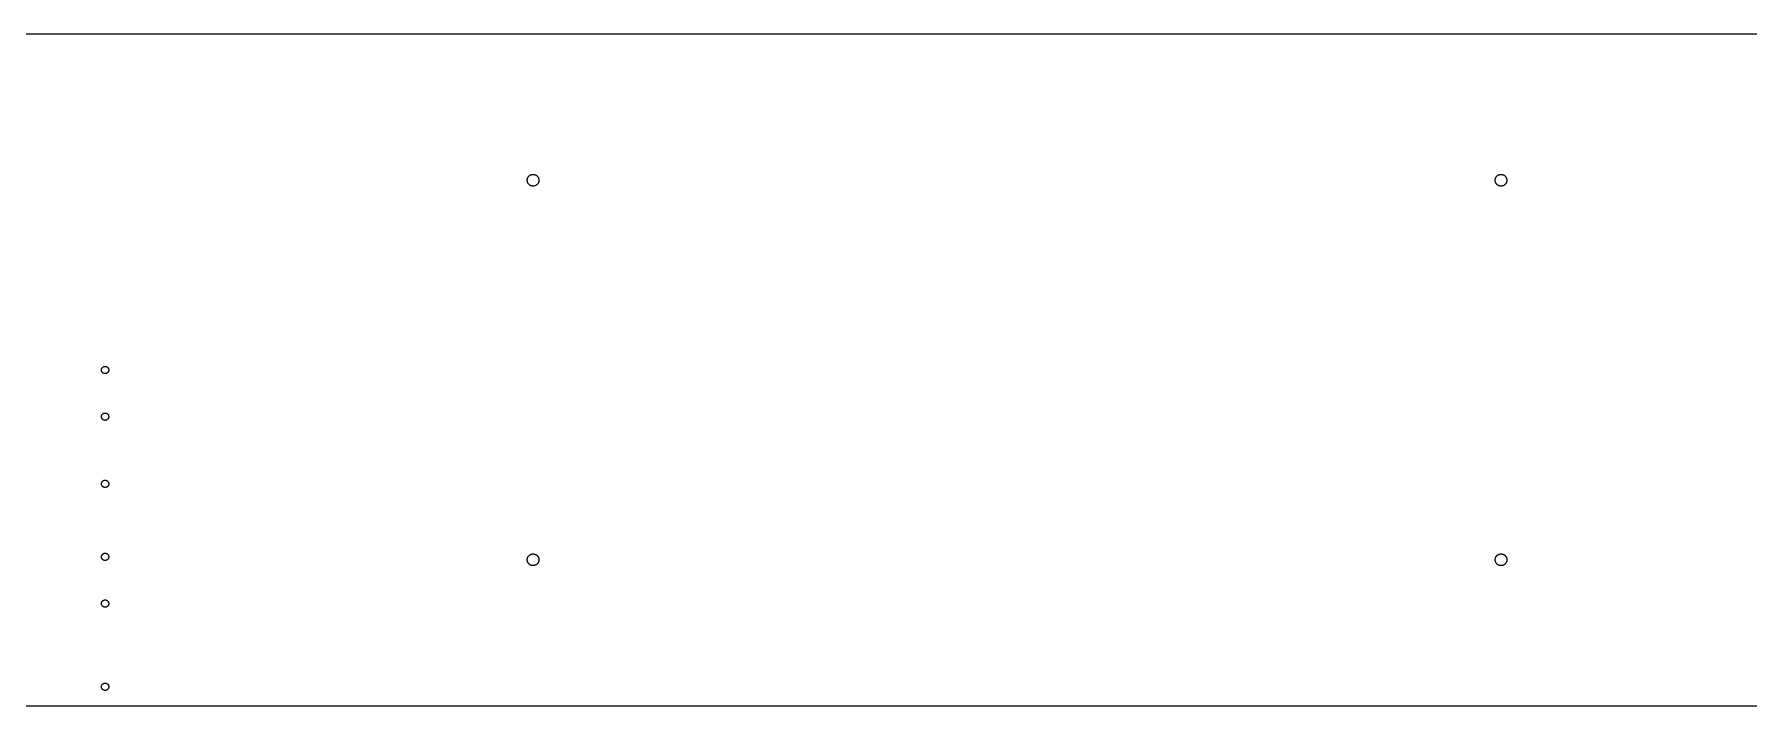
# Model space of a CAD drawing. Header units: metres. Extents: x 0 to 2300, y 0 to 230.
# Drawn here: x 1126 to 1713, y 0 to 230 of the extents above; entities that cross this region are included whole.
import ezdxf

# ---------------------------------------------------------------- set-up
doc = ezdxf.new("R2010")
doc.units = ezdxf.units.M

msp = doc.modelspace()

# ---------------------------------------------------------------- linework, layer by layer
for p, q in [((2300, 230), (0, 230)), ((1296.38, 181.902), (1296.5, 181.937)), ((1296.5, 181.937), (1296.63, 181.965)), ((1296.63, 181.965), (1296.75, 181.984)), ((1296.75, 181.984), (1296.87, 181.996)), ((1296.87, 181.996), (1297, 182)), ((1297, 182), (1297.13, 181.996)), ((1297.13, 181.996), (1297.25, 181.984)), ((1297.25, 181.984), (1297.37, 181.965)), ((1297.37, 181.965), (1297.5, 181.937)), ((1297.5, 181.937), (1297.62, 181.902)), ((1627.72, 181.902), (1627.84, 181.937)), ((1627.84, 181.937), (1627.96, 181.965)), ((1627.96, 181.965), (1628.08, 181.984)), ((1628.08, 181.984), (1628.21, 181.996)), ((1628.21, 181.996), (1628.33, 182)), ((1628.33, 182), (1628.46, 181.996)), ((1628.46, 181.996), (1628.58, 181.984)), ((1628.58, 181.984), (1628.71, 181.965)), ((1628.71, 181.965), (1628.83, 181.937)), ((1628.83, 181.937), (1628.95, 181.902)), ((1295, 180.126), (1295.02, 180.251)), ((1295, 180), (1295, 180.126)), ((1295, 179.874), (1295, 180)), ((1295.02, 179.749), (1295, 179.874)), ((1295.02, 180.251), (1295.04, 180.375)), ((1295.04, 179.625), (1295.02, 179.749)), ((1295.04, 180.375), (1295.06, 180.497)), ((1295.06, 179.503), (1295.04, 179.625)), ((1295.06, 180.497), (1295.1, 180.618)), ((1295.1, 179.382), (1295.06, 179.503)), ((1295.1, 180.618), (1295.14, 180.736)), ((1295.14, 179.264), (1295.1, 179.382)), ((1295.14, 180.736), (1295.19, 180.852)), ((1295.19, 179.148), (1295.14, 179.264)), ((1295.19, 180.852), (1295.25, 180.964)), ((1295.25, 179.036), (1295.19, 179.148)), ((1295.25, 180.964), (1295.31, 181.072)), ((1295.31, 178.928), (1295.25, 179.036)), ((1295.31, 181.072), (1295.38, 181.176)), ((1295.38, 178.824), (1295.31, 178.928)), ((1295.38, 181.176), (1295.46, 181.275)), ((1295.46, 178.725), (1295.38, 178.824)), ((1295.46, 181.275), (1295.54, 181.369)), ((1295.54, 178.631), (1295.46, 178.725)), ((1295.54, 181.369), (1295.63, 181.458)), ((1295.63, 178.542), (1295.54, 178.631)), ((1295.63, 181.458), (1295.73, 181.541)), ((1295.73, 178.459), (1295.63, 178.542)), ((1295.73, 181.541), (1295.82, 181.618)), ((1295.82, 178.382), (1295.73, 178.459)), ((1295.82, 181.618), (1295.93, 181.689)), ((1295.93, 178.311), (1295.82, 178.382)), ((1295.93, 181.689), (1296.04, 181.753)), ((1296.04, 178.247), (1295.93, 178.311)), ((1296.04, 181.753), (1296.15, 181.81)), ((1296.15, 178.19), (1296.04, 178.247)), ((1296.15, 181.81), (1296.26, 181.86)), ((1296.26, 178.14), (1296.15, 178.19)), ((1296.26, 181.86), (1296.38, 181.902)), ((1296.38, 178.098), (1296.26, 178.14)), ((1296.5, 178.063), (1296.38, 178.098)), ((1296.63, 178.035), (1296.5, 178.063)), ((1296.75, 178.016), (1296.63, 178.035)), ((1296.87, 178.004), (1296.75, 178.016)), ((1297, 178), (1296.87, 178.004)), ((1297.13, 178.004), (1297, 178)), ((1297.25, 178.016), (1297.13, 178.004)), ((1297.37, 178.035), (1297.25, 178.016)), ((1297.5, 178.063), (1297.37, 178.035)), ((1297.62, 178.098), (1297.5, 178.063)), ((1297.62, 181.902), (1297.74, 181.86)), ((1297.74, 178.14), (1297.62, 178.098)), ((1297.74, 181.86), (1297.85, 181.81)), ((1297.85, 178.19), (1297.74, 178.14)), ((1297.85, 181.81), (1297.96, 181.753)), ((1297.96, 178.247), (1297.85, 178.19)), ((1297.96, 181.753), (1298.07, 181.689)), ((1298.07, 178.311), (1297.96, 178.247)), ((1298.07, 181.689), (1298.18, 181.618)), ((1298.18, 178.382), (1298.07, 178.311)), ((1298.18, 181.618), (1298.27, 181.541)), ((1298.27, 178.459), (1298.18, 178.382)), ((1298.27, 181.541), (1298.37, 181.458)), ((1298.37, 178.542), (1298.27, 178.459)), ((1298.37, 181.458), (1298.46, 181.369)), ((1298.46, 178.631), (1298.37, 178.542)), ((1298.46, 181.369), (1298.54, 181.275)), ((1298.54, 178.725), (1298.46, 178.631)), ((1298.54, 181.275), (1298.62, 181.176)), ((1298.62, 178.824), (1298.54, 178.725)), ((1298.62, 181.176), (1298.69, 181.072)), ((1298.69, 178.928), (1298.62, 178.824)), ((1298.69, 181.072), (1298.75, 180.964)), ((1298.75, 179.036), (1298.69, 178.928)), ((1298.75, 180.964), (1298.81, 180.852)), ((1298.81, 179.148), (1298.75, 179.036)), ((1298.81, 180.852), (1298.86, 180.736)), ((1298.86, 179.264), (1298.81, 179.148)), ((1298.86, 180.736), (1298.9, 180.618)), ((1298.9, 179.382), (1298.86, 179.264)), ((1298.9, 180.618), (1298.94, 180.497)), ((1298.94, 179.503), (1298.9, 179.382)), ((1298.94, 180.497), (1298.96, 180.375)), ((1298.96, 179.625), (1298.94, 179.503)), ((1298.96, 180.375), (1298.98, 180.251)), ((1298.98, 179.749), (1298.96, 179.625)), ((1298.98, 180.251), (1299, 180.126)), ((1299, 179.874), (1298.98, 179.749)), ((1299, 180.126), (1299, 180)), ((1299, 180), (1299, 179.874)), ((1626.33, 180), (1626.34, 180.126)), ((1626.34, 179.874), (1626.33, 180)), ((1626.34, 180.126), (1626.35, 180.251)), ((1626.35, 179.749), (1626.34, 179.874)), ((1626.35, 180.251), (1626.37, 180.375)), ((1626.37, 179.625), (1626.35, 179.749)), ((1626.37, 180.375), (1626.4, 180.497)), ((1626.4, 179.503), (1626.37, 179.625)), ((1626.4, 180.497), (1626.43, 180.618)), ((1626.43, 179.382), (1626.4, 179.503)), ((1626.43, 180.618), (1626.47, 180.736)), ((1626.47, 179.264), (1626.43, 179.382)), ((1626.47, 180.736), (1626.52, 180.852)), ((1626.52, 179.148), (1626.47, 179.264)), ((1626.52, 180.852), (1626.58, 180.964)), ((1626.58, 179.036), (1626.52, 179.148)), ((1626.58, 180.964), (1626.64, 181.072)), ((1626.64, 178.928), (1626.58, 179.036)), ((1626.64, 181.072), (1626.72, 181.176)), ((1626.72, 178.824), (1626.64, 178.928)), ((1626.72, 181.176), (1626.79, 181.275)), ((1626.79, 178.725), (1626.72, 178.824)), ((1626.79, 181.275), (1626.88, 181.369)), ((1626.88, 178.631), (1626.79, 178.725)), ((1626.88, 181.369), (1626.96, 181.458)), ((1626.96, 178.542), (1626.88, 178.631)), ((1626.96, 181.458), (1627.06, 181.541)), ((1627.06, 178.459), (1626.96, 178.542)), ((1627.06, 181.541), (1627.16, 181.618)), ((1627.16, 178.382), (1627.06, 178.459)), ((1627.16, 181.618), (1627.26, 181.689)), ((1627.26, 178.311), (1627.16, 178.382)), ((1627.26, 181.689), (1627.37, 181.753)), ((1627.37, 178.247), (1627.26, 178.311)), ((1627.37, 181.753), (1627.48, 181.81)), ((1627.48, 178.19), (1627.37, 178.247)), ((1627.48, 181.81), (1627.6, 181.86)), ((1627.6, 178.14), (1627.48, 178.19)), ((1627.6, 181.86), (1627.72, 181.902)), ((1627.72, 178.098), (1627.6, 178.14)), ((1627.84, 178.063), (1627.72, 178.098)), ((1627.96, 178.035), (1627.84, 178.063)), ((1628.08, 178.016), (1627.96, 178.035)), ((1628.21, 178.004), (1628.08, 178.016)), ((1628.33, 178), (1628.21, 178.004)), ((1628.46, 178.004), (1628.33, 178)), ((1628.58, 178.016), (1628.46, 178.004)), ((1628.71, 178.035), (1628.58, 178.016)), ((1628.83, 178.063), (1628.71, 178.035)), ((1628.95, 178.098), (1628.83, 178.063)), ((1628.95, 181.902), (1629.07, 181.86)), ((1629.07, 178.14), (1628.95, 178.098)), ((1629.07, 181.86), (1629.18, 181.81)), ((1629.18, 178.19), (1629.07, 178.14)), ((1629.18, 181.81), (1629.3, 181.753)), ((1629.3, 178.247), (1629.18, 178.19)), ((1629.3, 181.753), (1629.4, 181.689)), ((1629.4, 178.311), (1629.3, 178.247)), ((1629.4, 181.689), (1629.51, 181.618)), ((1629.51, 178.382), (1629.4, 178.311)), ((1629.51, 181.618), (1629.61, 181.541)), ((1629.61, 178.459), (1629.51, 178.382)), ((1629.61, 181.541), (1629.7, 181.458)), ((1629.7, 178.542), (1629.61, 178.459)), ((1629.7, 181.458), (1629.79, 181.369)), ((1629.79, 178.631), (1629.7, 178.542)), ((1629.79, 181.369), (1629.87, 181.275)), ((1629.87, 178.725), (1629.79, 178.631)), ((1629.87, 181.275), (1629.95, 181.176)), ((1629.95, 178.824), (1629.87, 178.725)), ((1629.95, 181.176), (1630.02, 181.072)), ((1630.02, 178.928), (1629.95, 178.824)), ((1630.02, 181.072), (1630.09, 180.964)), ((1630.09, 179.036), (1630.02, 178.928)), ((1630.09, 180.964), (1630.14, 180.852)), ((1630.14, 179.148), (1630.09, 179.036)), ((1630.14, 180.852), (1630.19, 180.736)), ((1630.19, 179.264), (1630.14, 179.148)), ((1630.19, 180.736), (1630.24, 180.618)), ((1630.24, 179.382), (1630.19, 179.264)), ((1630.24, 180.618), (1630.27, 180.497)), ((1630.27, 179.503), (1630.24, 179.382)), ((1630.27, 180.497), (1630.3, 180.375)), ((1630.3, 179.625), (1630.27, 179.503)), ((1630.3, 180.375), (1630.32, 180.251)), ((1630.32, 179.749), (1630.3, 179.625)), ((1630.32, 180.251), (1630.33, 180.126)), ((1630.33, 179.874), (1630.32, 179.749)), ((1630.33, 180.126), (1630.33, 180)), ((1630.33, 180), (1630.33, 179.874)), ((1149.25, 115.078), (1149.26, 115.157)), ((1149.25, 115), (1149.25, 115.078)), ((1149.25, 114.922), (1149.25, 115)), ((1149.26, 114.843), (1149.25, 114.922)), ((1149.26, 115.157), (1149.27, 115.234)), ((1149.27, 114.766), (1149.26, 114.843)), ((1149.27, 115.234), (1149.29, 115.311)), ((1149.29, 114.689), (1149.27, 114.766)), ((1149.29, 115.311), (1149.31, 115.386)), ((1149.31, 114.614), (1149.29, 114.689)), ((1149.31, 115.386), (1149.34, 115.46)), ((1149.34, 114.54), (1149.31, 114.614)), ((1149.34, 115.46), (1149.37, 115.532)), ((1149.37, 114.468), (1149.34, 114.54)), ((1149.37, 115.532), (1149.4, 115.602)), ((1149.4, 114.398), (1149.37, 114.468)), ((1149.4, 115.602), (1149.44, 115.67)), ((1149.44, 114.33), (1149.4, 114.398)), ((1149.44, 115.67), (1149.49, 115.735)), ((1149.49, 114.265), (1149.44, 114.33)), ((1149.49, 115.735), (1149.54, 115.797)), ((1149.54, 114.203), (1149.49, 114.265)), ((1149.54, 115.797), (1149.59, 115.856)), ((1149.59, 114.144), (1149.54, 114.203)), ((1149.59, 115.856), (1149.64, 115.911)), ((1149.64, 114.089), (1149.59, 114.144)), ((1149.64, 115.911), (1149.7, 115.963)), ((1149.7, 114.037), (1149.64, 114.089)), ((1149.7, 115.963), (1149.77, 116.011)), ((1149.77, 113.989), (1149.7, 114.037)), ((1149.77, 116.011), (1149.83, 116.055)), ((1149.83, 113.945), (1149.77, 113.989)), ((1149.83, 116.055), (1149.9, 116.095)), ((1149.9, 113.905), (1149.83, 113.945)), ((1149.9, 116.095), (1149.97, 116.131)), ((1149.97, 113.869), (1149.9, 113.905)), ((1149.97, 116.131), (1150.04, 116.162)), ((1150.04, 113.838), (1149.97, 113.869)), ((1150.04, 116.162), (1150.11, 116.189)), ((1150.11, 113.811), (1150.04, 113.838)), ((1150.11, 116.189), (1150.19, 116.211)), ((1150.19, 113.789), (1150.11, 113.811)), ((1150.19, 116.211), (1150.27, 116.228)), ((1150.27, 113.772), (1150.19, 113.789)), ((1150.27, 116.228), (1150.34, 116.24)), ((1150.34, 113.76), (1150.27, 113.772)), ((1150.34, 116.24), (1150.42, 116.248)), ((1150.42, 113.752), (1150.34, 113.76)), ((1150.42, 116.248), (1150.5, 116.25)), ((1150.5, 113.75), (1150.42, 113.752)), ((1150.5, 116.25), (1150.58, 116.248)), ((1150.58, 113.752), (1150.5, 113.75)), ((1150.58, 116.248), (1150.66, 116.24)), ((1150.66, 113.76), (1150.58, 113.752)), ((1150.66, 116.24), (1150.73, 116.228)), ((1150.73, 113.772), (1150.66, 113.76)), ((1150.73, 116.228), (1150.81, 116.211)), ((1150.81, 113.789), (1150.73, 113.772)), ((1150.81, 116.211), (1150.89, 116.189)), ((1150.89, 113.811), (1150.81, 113.789)), ((1150.89, 116.189), (1150.96, 116.162)), ((1150.96, 113.838), (1150.89, 113.811)), ((1150.96, 116.162), (1151.03, 116.131)), ((1151.03, 113.869), (1150.96, 113.838)), ((1151.03, 116.131), (1151.1, 116.095)), ((1151.1, 113.905), (1151.03, 113.869)), ((1151.1, 116.095), (1151.17, 116.055)), ((1151.17, 113.945), (1151.1, 113.905)), ((1151.17, 116.055), (1151.23, 116.011)), ((1151.23, 113.989), (1151.17, 113.945)), ((1151.23, 116.011), (1151.3, 115.963)), ((1151.3, 114.037), (1151.23, 113.989)), ((1151.3, 115.963), (1151.36, 115.911)), ((1151.36, 114.089), (1151.3, 114.037)), ((1151.36, 115.911), (1151.41, 115.856)), ((1151.41, 114.144), (1151.36, 114.089)), ((1151.41, 115.856), (1151.46, 115.797)), ((1151.46, 114.203), (1151.41, 114.144)), ((1151.46, 115.797), (1151.51, 115.735)), ((1151.51, 114.265), (1151.46, 114.203)), ((1151.51, 115.735), (1151.56, 115.67)), ((1151.56, 114.33), (1151.51, 114.265)), ((1151.56, 115.67), (1151.6, 115.602)), ((1151.6, 114.398), (1151.56, 114.33)), ((1151.6, 115.602), (1151.63, 115.532)), ((1151.63, 114.468), (1151.6, 114.398)), ((1151.63, 115.532), (1151.66, 115.46)), ((1151.66, 114.54), (1151.63, 114.468)), ((1151.66, 115.46), (1151.69, 115.386)), ((1151.69, 114.614), (1151.66, 114.54)), ((1151.69, 115.386), (1151.71, 115.311)), ((1151.71, 114.689), (1151.69, 114.614)), ((1151.71, 115.311), (1151.73, 115.234)), ((1151.73, 114.766), (1151.71, 114.689)), ((1151.73, 115.234), (1151.74, 115.157)), ((1151.74, 114.843), (1151.73, 114.766)), ((1151.74, 115.157), (1151.75, 115.078)), ((1151.75, 114.922), (1151.74, 114.843)), ((1151.75, 115.078), (1151.75, 115)), ((1151.75, 115), (1151.75, 114.922)), ((1149.49, 99.7347), (1149.54, 99.7968)), ((1149.54, 99.7968), (1149.59, 99.8557)), ((1149.59, 99.8557), (1149.64, 99.9112)), ((1149.64, 99.9112), (1149.7, 99.9631)), ((1149.7, 99.9631), (1149.77, 100.011)), ((1149.77, 100.011), (1149.83, 100.055)), ((1149.83, 100.055), (1149.9, 100.095)), ((1149.9, 100.095), (1149.97, 100.131)), ((1149.97, 100.131), (1150.04, 100.162)), ((1150.04, 100.162), (1150.11, 100.189)), ((1150.11, 100.189), (1150.19, 100.211)), ((1150.19, 100.211), (1150.27, 100.228)), ((1150.27, 100.228), (1150.34, 100.24)), ((1150.34, 100.24), (1150.42, 100.248)), ((1150.42, 100.248), (1150.5, 100.25)), ((1150.5, 100.25), (1150.58, 100.248)), ((1150.58, 100.248), (1150.66, 100.24)), ((1150.66, 100.24), (1150.73, 100.228)), ((1150.73, 100.228), (1150.81, 100.211)), ((1150.81, 100.211), (1150.89, 100.189)), ((1150.89, 100.189), (1150.96, 100.162)), ((1150.96, 100.162), (1151.03, 100.131)), ((1151.03, 100.131), (1151.1, 100.095)), ((1151.1, 100.095), (1151.17, 100.055)), ((1151.17, 100.055), (1151.23, 100.011)), ((1151.23, 100.011), (1151.3, 99.9631)), ((1151.3, 99.9631), (1151.36, 99.9112)), ((1151.36, 99.9112), (1151.41, 99.8557)), ((1151.41, 99.8557), (1151.46, 99.7968)), ((1151.46, 99.7968), (1151.51, 99.7347)), ((1149.25, 99.0785), (1149.26, 99.1567)), ((1149.25, 99), (1149.25, 99.0785)), ((1149.25, 98.9215), (1149.25, 99)), ((1149.26, 98.8433), (1149.25, 98.9215)), ((1149.26, 99.1567), (1149.27, 99.2342)), ((1149.27, 98.7658), (1149.26, 98.8433)), ((1149.27, 99.2342), (1149.29, 99.3109)), ((1149.29, 98.6891), (1149.27, 98.7658)), ((1149.29, 99.3109), (1149.31, 99.3863)), ((1149.31, 98.6137), (1149.29, 98.6891)), ((1149.31, 99.3863), (1149.34, 99.4602)), ((1149.34, 98.5398), (1149.31, 98.6137)), ((1149.34, 99.4602), (1149.37, 99.5322)), ((1149.37, 98.4678), (1149.34, 98.5398)), ((1149.37, 99.5322), (1149.4, 99.6022)), ((1149.4, 98.3978), (1149.37, 98.4678)), ((1149.4, 99.6022), (1149.44, 99.6698)), ((1149.44, 98.3302), (1149.4, 98.3978)), ((1149.44, 99.6698), (1149.49, 99.7347)), ((1149.49, 98.2653), (1149.44, 98.3302)), ((1149.54, 98.2032), (1149.49, 98.2653)), ((1149.59, 98.1443), (1149.54, 98.2032)), ((1149.64, 98.0888), (1149.59, 98.1443)), ((1149.7, 98.0369), (1149.64, 98.0888)), ((1149.77, 97.9887), (1149.7, 98.0369)), ((1149.83, 97.9446), (1149.77, 97.9887)), ((1149.9, 97.9046), (1149.83, 97.9446)), ((1149.97, 97.869), (1149.9, 97.9046)), ((1150.04, 97.8378), (1149.97, 97.869)), ((1150.11, 97.8112), (1150.04, 97.8378)), ((1150.19, 97.7893), (1150.11, 97.8112)), ((1150.27, 97.7721), (1150.19, 97.7893)), ((1150.34, 97.7599), (1150.27, 97.7721)), ((1150.42, 97.7525), (1150.34, 97.7599)), ((1150.5, 97.75), (1150.42, 97.7525)), ((1150.58, 97.7525), (1150.5, 97.75)), ((1150.66, 97.7599), (1150.58, 97.7525)), ((1150.73, 97.7721), (1150.66, 97.7599)), ((1150.81, 97.7893), (1150.73, 97.7721)), ((1150.89, 97.8112), (1150.81, 97.7893)), ((1150.96, 97.8378), (1150.89, 97.8112)), ((1151.03, 97.869), (1150.96, 97.8378)), ((1151.1, 97.9046), (1151.03, 97.869)), ((1151.17, 97.9446), (1151.1, 97.9046)), ((1151.23, 97.9887), (1151.17, 97.9446)), ((1151.3, 98.0369), (1151.23, 97.9887)), ((1151.36, 98.0888), (1151.3, 98.0369)), ((1151.41, 98.1443), (1151.36, 98.0888)), ((1151.46, 98.2032), (1151.41, 98.1443)), ((1151.51, 98.2653), (1151.46, 98.2032)), ((1151.51, 99.7347), (1151.56, 99.6698)), ((1151.56, 98.3302), (1151.51, 98.2653)), ((1151.56, 99.6698), (1151.6, 99.6022)), ((1151.6, 98.3978), (1151.56, 98.3302)), ((1151.6, 99.6022), (1151.63, 99.5322)), ((1151.63, 98.4678), (1151.6, 98.3978)), ((1151.63, 99.5322), (1151.66, 99.4602)), ((1151.66, 98.5398), (1151.63, 98.4678)), ((1151.66, 99.4602), (1151.69, 99.3863)), ((1151.69, 98.6137), (1151.66, 98.5398)), ((1151.69, 99.3863), (1151.71, 99.3109)), ((1151.71, 98.6891), (1151.69, 98.6137)), ((1151.71, 99.3109), (1151.73, 99.2342)), ((1151.73, 98.7658), (1151.71, 98.6891)), ((1151.73, 99.2342), (1151.74, 99.1567)), ((1151.74, 98.8433), (1151.73, 98.7658)), ((1151.74, 99.1567), (1151.75, 99.0785)), ((1151.75, 98.9215), (1151.74, 98.8433)), ((1151.75, 99.0785), (1151.75, 99)), ((1151.75, 99), (1151.75, 98.9215)), ((1149.27, 76.2342), (1149.29, 76.3109)), ((1149.29, 76.3109), (1149.31, 76.3863)), ((1149.31, 76.3863), (1149.34, 76.4602)), ((1149.34, 76.4602), (1149.37, 76.5322)), ((1149.37, 76.5322), (1149.4, 76.6022)), ((1149.4, 76.6022), (1149.44, 76.6698)), ((1149.44, 76.6698), (1149.49, 76.7347)), ((1149.49, 76.7347), (1149.54, 76.7968)), ((1149.54, 76.7968), (1149.59, 76.8557)), ((1149.59, 76.8557), (1149.64, 76.9112)), ((1149.64, 76.9112), (1149.7, 76.9631)), ((1149.7, 76.9631), (1149.77, 77.0113)), ((1149.77, 77.0113), (1149.83, 77.0554)), ((1149.83, 77.0554), (1149.9, 77.0954)), ((1149.9, 77.0954), (1149.97, 77.131)), ((1149.97, 77.131), (1150.04, 77.1622)), ((1150.04, 77.1622), (1150.11, 77.1888)), ((1150.11, 77.1888), (1150.19, 77.2107)), ((1150.19, 77.2107), (1150.27, 77.2279)), ((1150.27, 77.2279), (1150.34, 77.2401)), ((1150.34, 77.2401), (1150.42, 77.2475)), ((1150.42, 77.2475), (1150.5, 77.25)), ((1150.5, 77.25), (1150.58, 77.2475)), ((1150.58, 77.2475), (1150.66, 77.2401)), ((1150.66, 77.2401), (1150.73, 77.2279)), ((1150.73, 77.2279), (1150.81, 77.2107)), ((1150.81, 77.2107), (1150.89, 77.1888)), ((1150.89, 77.1888), (1150.96, 77.1622)), ((1150.96, 77.1622), (1151.03, 77.131)), ((1151.03, 77.131), (1151.1, 77.0954)), ((1151.1, 77.0954), (1151.17, 77.0554)), ((1151.17, 77.0554), (1151.23, 77.0113)), ((1151.23, 77.0113), (1151.3, 76.9631)), ((1151.3, 76.9631), (1151.36, 76.9112)), ((1151.36, 76.9112), (1151.41, 76.8557)), ((1151.41, 76.8557), (1151.46, 76.7968)), ((1151.46, 76.7968), (1151.51, 76.7347)), ((1151.51, 76.7347), (1151.56, 76.6698)), ((1151.56, 76.6698), (1151.6, 76.6022)), ((1151.6, 76.6022), (1151.63, 76.5322)), ((1151.63, 76.5322), (1151.66, 76.4602)), ((1151.66, 76.4602), (1151.69, 76.3863)), ((1151.69, 76.3863), (1151.71, 76.3109)), ((1151.71, 76.3109), (1151.73, 76.2342)), ((1149.25, 76.0785), (1149.26, 76.1567)), ((1149.25, 76), (1149.25, 76.0785)), ((1149.25, 75.9215), (1149.25, 76)), ((1149.26, 75.8433), (1149.25, 75.9215)), ((1149.26, 76.1567), (1149.27, 76.2342)), ((1149.27, 75.7658), (1149.26, 75.8433)), ((1149.29, 75.6891), (1149.27, 75.7658)), ((1149.31, 75.6137), (1149.29, 75.6891)), ((1149.34, 75.5398), (1149.31, 75.6137)), ((1149.37, 75.4678), (1149.34, 75.5398)), ((1149.4, 75.3978), (1149.37, 75.4678)), ((1149.44, 75.3302), (1149.4, 75.3978)), ((1149.49, 75.2653), (1149.44, 75.3302)), ((1149.54, 75.2032), (1149.49, 75.2653)), ((1149.59, 75.1443), (1149.54, 75.2032)), ((1149.64, 75.0888), (1149.59, 75.1443)), ((1149.7, 75.0369), (1149.64, 75.0888)), ((1149.77, 74.9887), (1149.7, 75.0369)), ((1149.83, 74.9446), (1149.77, 74.9887)), ((1149.9, 74.9046), (1149.83, 74.9446)), ((1149.97, 74.869), (1149.9, 74.9046)), ((1150.04, 74.8378), (1149.97, 74.869)), ((1150.11, 74.8112), (1150.04, 74.8378)), ((1150.19, 74.7893), (1150.11, 74.8112)), ((1150.27, 74.7721), (1150.19, 74.7893)), ((1150.34, 74.7599), (1150.27, 74.7721)), ((1150.42, 74.7525), (1150.34, 74.7599)), ((1150.5, 74.75), (1150.42, 74.7525)), ((1150.58, 74.7525), (1150.5, 74.75)), ((1150.66, 74.7599), (1150.58, 74.7525)), ((1150.73, 74.7721), (1150.66, 74.7599)), ((1150.81, 74.7893), (1150.73, 74.7721)), ((1150.89, 74.8112), (1150.81, 74.7893)), ((1150.96, 74.8378), (1150.89, 74.8112)), ((1151.03, 74.869), (1150.96, 74.8378)), ((1151.1, 74.9046), (1151.03, 74.869)), ((1151.17, 74.9446), (1151.1, 74.9046)), ((1151.23, 74.9887), (1151.17, 74.9446)), ((1151.3, 75.0369), (1151.23, 74.9887)), ((1151.36, 75.0888), (1151.3, 75.0369)), ((1151.41, 75.1443), (1151.36, 75.0888)), ((1151.46, 75.2032), (1151.41, 75.1443)), ((1151.51, 75.2653), (1151.46, 75.2032)), ((1151.56, 75.3302), (1151.51, 75.2653)), ((1151.6, 75.3978), (1151.56, 75.3302)), ((1151.63, 75.4678), (1151.6, 75.3978)), ((1151.66, 75.5398), (1151.63, 75.4678)), ((1151.69, 75.6137), (1151.66, 75.5398)), ((1151.71, 75.6891), (1151.69, 75.6137)), ((1151.73, 75.7658), (1151.71, 75.6891)), ((1151.73, 76.2342), (1151.74, 76.1567)), ((1151.74, 75.8433), (1151.73, 75.7658)), ((1151.74, 76.1567), (1151.75, 76.0785)), ((1151.75, 75.9215), (1151.74, 75.8433)), ((1151.75, 76.0785), (1151.75, 76)), ((1151.75, 76), (1151.75, 75.9215)), ((1149.25, 51.0785), (1149.26, 51.1567)), ((1149.25, 51), (1149.25, 51.0785)), ((1149.25, 50.9215), (1149.25, 51)), ((1149.26, 50.8433), (1149.25, 50.9215)), ((1149.26, 51.1567), (1149.27, 51.2342)), ((1149.27, 50.7658), (1149.26, 50.8433)), ((1149.27, 51.2342), (1149.29, 51.3109)), ((1149.29, 50.6891), (1149.27, 50.7658)), ((1149.29, 51.3109), (1149.31, 51.3863)), ((1149.31, 50.6137), (1149.29, 50.6891)), ((1149.31, 51.3863), (1149.34, 51.4602)), ((1149.34, 50.5398), (1149.31, 50.6137)), ((1149.34, 51.4602), (1149.37, 51.5322)), ((1149.37, 50.4678), (1149.34, 50.5398)), ((1149.37, 51.5322), (1149.4, 51.6022)), ((1149.4, 50.3978), (1149.37, 50.4678)), ((1149.4, 51.6022), (1149.44, 51.6698)), ((1149.44, 50.3302), (1149.4, 50.3978)), ((1149.44, 51.6698), (1149.49, 51.7347)), ((1149.49, 50.2653), (1149.44, 50.3302)), ((1149.49, 51.7347), (1149.54, 51.7968)), ((1149.54, 50.2032), (1149.49, 50.2653)), ((1149.54, 51.7968), (1149.59, 51.8557)), ((1149.59, 50.1443), (1149.54, 50.2032)), ((1149.59, 51.8557), (1149.64, 51.9112)), ((1149.64, 50.0888), (1149.59, 50.1443)), ((1149.64, 51.9112), (1149.7, 51.9631)), ((1149.7, 50.0369), (1149.64, 50.0888)), ((1149.7, 51.9631), (1149.77, 52.0113)), ((1149.77, 49.9887), (1149.7, 50.0369)), ((1149.77, 52.0113), (1149.83, 52.0554)), ((1149.83, 49.9446), (1149.77, 49.9887)), ((1149.83, 52.0554), (1149.9, 52.0954)), ((1149.9, 49.9046), (1149.83, 49.9446)), ((1149.9, 52.0954), (1149.97, 52.131)), ((1149.97, 49.869), (1149.9, 49.9046)), ((1149.97, 52.131), (1150.04, 52.1622)), ((1150.04, 49.8378), (1149.97, 49.869)), ((1150.04, 52.1622), (1150.11, 52.1888)), ((1150.11, 49.8112), (1150.04, 49.8378)), ((1150.11, 52.1888), (1150.19, 52.2107)), ((1150.19, 49.7893), (1150.11, 49.8112)), ((1150.19, 52.2107), (1150.27, 52.2279)), ((1150.27, 49.7721), (1150.19, 49.7893)), ((1150.27, 52.2279), (1150.34, 52.2401)), ((1150.34, 49.7599), (1150.27, 49.7721)), ((1150.34, 52.2401), (1150.42, 52.2475)), ((1150.42, 49.7525), (1150.34, 49.7599)), ((1150.42, 52.2475), (1150.5, 52.25)), ((1150.5, 49.75), (1150.42, 49.7525)), ((1150.5, 52.25), (1150.58, 52.2475)), ((1150.58, 49.7525), (1150.5, 49.75)), ((1150.58, 52.2475), (1150.66, 52.2401)), ((1150.66, 49.7599), (1150.58, 49.7525)), ((1150.66, 52.2401), (1150.73, 52.2279)), ((1150.73, 49.7721), (1150.66, 49.7599)), ((1150.73, 52.2279), (1150.81, 52.2107)), ((1150.81, 49.7893), (1150.73, 49.7721)), ((1150.81, 52.2107), (1150.89, 52.1888)), ((1150.89, 49.8112), (1150.81, 49.7893)), ((1150.89, 52.1888), (1150.96, 52.1622)), ((1150.96, 49.8378), (1150.89, 49.8112)), ((1150.96, 52.1622), (1151.03, 52.131)), ((1151.03, 49.869), (1150.96, 49.8378)), ((1151.03, 52.131), (1151.1, 52.0954)), ((1151.1, 49.9046), (1151.03, 49.869)), ((1151.1, 52.0954), (1151.17, 52.0554)), ((1151.17, 49.9446), (1151.1, 49.9046)), ((1151.17, 52.0554), (1151.23, 52.0113)), ((1151.23, 49.9887), (1151.17, 49.9446)), ((1151.23, 52.0113), (1151.3, 51.9631)), ((1151.3, 50.0369), (1151.23, 49.9887)), ((1151.3, 51.9631), (1151.36, 51.9112)), ((1151.36, 50.0888), (1151.3, 50.0369)), ((1151.36, 51.9112), (1151.41, 51.8557)), ((1151.41, 50.1443), (1151.36, 50.0888)), ((1151.41, 51.8557), (1151.46, 51.7968)), ((1151.46, 50.2032), (1151.41, 50.1443)), ((1151.46, 51.7968), (1151.51, 51.7347)), ((1151.51, 50.2653), (1151.46, 50.2032)), ((1151.51, 51.7347), (1151.56, 51.6698)), ((1151.56, 50.3302), (1151.51, 50.2653)), ((1151.56, 51.6698), (1151.6, 51.6022)), ((1151.6, 50.3978), (1151.56, 50.3302)), ((1151.6, 51.6022), (1151.63, 51.5322)), ((1151.63, 50.4678), (1151.6, 50.3978)), ((1151.63, 51.5322), (1151.66, 51.4602)), ((1151.66, 50.5398), (1151.63, 50.4678)), ((1151.66, 51.4602), (1151.69, 51.3863)), ((1151.69, 50.6137), (1151.66, 50.5398)), ((1151.69, 51.3863), (1151.71, 51.3109)), ((1151.71, 50.6891), (1151.69, 50.6137)), ((1151.71, 51.3109), (1151.73, 51.2342)), ((1151.73, 50.7658), (1151.71, 50.6891)), ((1151.73, 51.2342), (1151.74, 51.1567)), ((1151.74, 50.8433), (1151.73, 50.7658)), ((1151.74, 51.1567), (1151.75, 51.0785)), ((1151.75, 50.9215), (1151.74, 50.8433)), ((1151.75, 51.0785), (1151.75, 51)), ((1151.75, 51), (1151.75, 50.9215)), ((1295, 50.1256), (1295.02, 50.2507)), ((1295, 50), (1295, 50.1256)), ((1295, 49.8744), (1295, 50)), ((1295.02, 49.7493), (1295, 49.8744)), ((1295.02, 50.2507), (1295.04, 50.3748)), ((1295.04, 49.6252), (1295.02, 49.7493)), ((1295.04, 50.3748), (1295.06, 50.4974)), ((1295.06, 49.5026), (1295.04, 49.6252)), ((1295.06, 50.4974), (1295.1, 50.618)), ((1295.1, 49.382), (1295.06, 49.5026)), ((1295.1, 50.618), (1295.14, 50.7362)), ((1295.14, 49.2638), (1295.1, 49.382)), ((1295.14, 50.7362), (1295.19, 50.8516)), ((1295.19, 49.1484), (1295.14, 49.2638)), ((1295.19, 50.8516), (1295.25, 50.9635)), ((1295.25, 49.0365), (1295.19, 49.1484)), ((1295.25, 50.9635), (1295.31, 51.0717)), ((1295.31, 48.9283), (1295.25, 49.0365)), ((1295.31, 51.0717), (1295.38, 51.1756)), ((1295.38, 48.8244), (1295.31, 48.9283)), ((1295.38, 51.1756), (1295.46, 51.2748)), ((1295.46, 48.7252), (1295.38, 48.8244)), ((1295.46, 51.2748), (1295.54, 51.3691)), ((1295.54, 48.6309), (1295.46, 48.7252)), ((1295.54, 51.3691), (1295.63, 51.4579)), ((1295.63, 48.5421), (1295.54, 48.6309)), ((1295.63, 51.4579), (1295.73, 51.541)), ((1295.73, 48.459), (1295.63, 48.5421)), ((1295.73, 51.541), (1295.82, 51.618)), ((1295.82, 48.382), (1295.73, 48.459)), ((1295.82, 51.618), (1295.93, 51.6887)), ((1295.93, 48.3113), (1295.82, 48.382)), ((1295.93, 51.6887), (1296.04, 51.7526)), ((1296.04, 48.2474), (1295.93, 48.3113)), ((1296.04, 51.7526), (1296.15, 51.8097)), ((1296.15, 48.1903), (1296.04, 48.2474)), ((1296.15, 51.8097), (1296.26, 51.8596)), ((1296.26, 48.1404), (1296.15, 48.1903)), ((1296.26, 51.8596), (1296.38, 51.9021)), ((1296.38, 48.0979), (1296.26, 48.1404)), ((1296.38, 51.9021), (1296.5, 51.9372)), ((1296.5, 48.0628), (1296.38, 48.0979)), ((1296.5, 51.9372), (1296.63, 51.9646)), ((1296.63, 48.0354), (1296.5, 48.0628)), ((1296.63, 51.9646), (1296.75, 51.9842)), ((1296.75, 48.0158), (1296.63, 48.0354)), ((1296.75, 51.9842), (1296.87, 51.9961)), ((1296.87, 48.0039), (1296.75, 48.0158)), ((1296.87, 51.9961), (1297, 52)), ((1297, 48), (1296.87, 48.0039)), ((1297, 52), (1297.13, 51.9961)), ((1297.13, 48.0039), (1297, 48)), ((1297.13, 51.9961), (1297.25, 51.9842)), ((1297.25, 48.0158), (1297.13, 48.0039)), ((1297.25, 51.9842), (1297.37, 51.9646)), ((1297.37, 48.0354), (1297.25, 48.0158)), ((1297.37, 51.9646), (1297.5, 51.9372)), ((1297.5, 48.0628), (1297.37, 48.0354)), ((1297.5, 51.9372), (1297.62, 51.9021)), ((1297.62, 48.0979), (1297.5, 48.0628)), ((1297.62, 51.9021), (1297.74, 51.8596)), ((1297.74, 48.1404), (1297.62, 48.0979)), ((1297.74, 51.8596), (1297.85, 51.8097)), ((1297.85, 48.1903), (1297.74, 48.1404)), ((1297.85, 51.8097), (1297.96, 51.7526)), ((1297.96, 48.2474), (1297.85, 48.1903)), ((1297.96, 51.7526), (1298.07, 51.6887)), ((1298.07, 48.3113), (1297.96, 48.2474)), ((1298.07, 51.6887), (1298.18, 51.618)), ((1298.18, 48.382), (1298.07, 48.3113)), ((1298.18, 51.618), (1298.27, 51.541)), ((1298.27, 48.459), (1298.18, 48.382)), ((1298.27, 51.541), (1298.37, 51.4579)), ((1298.37, 48.5421), (1298.27, 48.459)), ((1298.37, 51.4579), (1298.46, 51.3691)), ((1298.46, 48.6309), (1298.37, 48.5421)), ((1298.46, 51.3691), (1298.54, 51.2748)), ((1298.54, 48.7252), (1298.46, 48.6309)), ((1298.54, 51.2748), (1298.62, 51.1756)), ((1298.62, 48.8244), (1298.54, 48.7252)), ((1298.62, 51.1756), (1298.69, 51.0717)), ((1298.69, 48.9283), (1298.62, 48.8244)), ((1298.69, 51.0717), (1298.75, 50.9635)), ((1298.75, 49.0365), (1298.69, 48.9283)), ((1298.75, 50.9635), (1298.81, 50.8516)), ((1298.81, 49.1484), (1298.75, 49.0365)), ((1298.81, 50.8516), (1298.86, 50.7362)), ((1298.86, 49.2638), (1298.81, 49.1484)), ((1298.86, 50.7362), (1298.9, 50.618)), ((1298.9, 49.382), (1298.86, 49.2638)), ((1298.9, 50.618), (1298.94, 50.4974)), ((1298.94, 49.5026), (1298.9, 49.382)), ((1298.94, 50.4974), (1298.96, 50.3748)), ((1298.96, 49.6252), (1298.94, 49.5026)), ((1298.96, 50.3748), (1298.98, 50.2507)), ((1298.98, 49.7493), (1298.96, 49.6252)), ((1298.98, 50.2507), (1299, 50.1256)), ((1299, 49.8744), (1298.98, 49.7493)), ((1299, 50.1256), (1299, 50)), ((1299, 50), (1299, 49.8744)), ((1626.33, 50), (1626.34, 50.1256)), ((1626.34, 49.8744), (1626.33, 50)), ((1626.34, 50.1256), (1626.35, 50.2507)), ((1626.35, 49.7493), (1626.34, 49.8744)), ((1626.35, 50.2507), (1626.37, 50.3748)), ((1626.37, 49.6252), (1626.35, 49.7493)), ((1626.37, 50.3748), (1626.4, 50.4974)), ((1626.4, 49.5026), (1626.37, 49.6252)), ((1626.4, 50.4974), (1626.43, 50.618)), ((1626.43, 49.382), (1626.4, 49.5026)), ((1626.43, 50.618), (1626.47, 50.7362)), ((1626.47, 49.2638), (1626.43, 49.382)), ((1626.47, 50.7362), (1626.52, 50.8516)), ((1626.52, 49.1484), (1626.47, 49.2638)), ((1626.52, 50.8516), (1626.58, 50.9635)), ((1626.58, 49.0365), (1626.52, 49.1484)), ((1626.58, 50.9635), (1626.64, 51.0717)), ((1626.64, 48.9283), (1626.58, 49.0365)), ((1626.64, 51.0717), (1626.72, 51.1756)), ((1626.72, 48.8244), (1626.64, 48.9283)), ((1626.72, 51.1756), (1626.79, 51.2748)), ((1626.79, 48.7252), (1626.72, 48.8244)), ((1626.79, 51.2748), (1626.88, 51.3691)), ((1626.88, 48.6309), (1626.79, 48.7252)), ((1626.88, 51.3691), (1626.96, 51.4579)), ((1626.96, 48.5421), (1626.88, 48.6309)), ((1626.96, 51.4579), (1627.06, 51.541)), ((1627.06, 48.459), (1626.96, 48.5421)), ((1627.06, 51.541), (1627.16, 51.618)), ((1627.16, 48.382), (1627.06, 48.459)), ((1627.16, 51.618), (1627.26, 51.6887)), ((1627.26, 48.3113), (1627.16, 48.382)), ((1627.26, 51.6887), (1627.37, 51.7526)), ((1627.37, 48.2474), (1627.26, 48.3113)), ((1627.37, 51.7526), (1627.48, 51.8097)), ((1627.48, 48.1903), (1627.37, 48.2474)), ((1627.48, 51.8097), (1627.6, 51.8596)), ((1627.6, 48.1404), (1627.48, 48.1903)), ((1627.6, 51.8596), (1627.72, 51.9021)), ((1627.72, 48.0979), (1627.6, 48.1404)), ((1627.72, 51.9021), (1627.84, 51.9372)), ((1627.84, 48.0628), (1627.72, 48.0979)), ((1627.84, 51.9372), (1627.96, 51.9646)), ((1627.96, 48.0354), (1627.84, 48.0628)), ((1627.96, 51.9646), (1628.08, 51.9842)), ((1628.08, 48.0158), (1627.96, 48.0354)), ((1628.08, 51.9842), (1628.21, 51.9961)), ((1628.21, 48.0039), (1628.08, 48.0158)), ((1628.21, 51.9961), (1628.33, 52)), ((1628.33, 48), (1628.21, 48.0039)), ((1628.33, 52), (1628.46, 51.9961)), ((1628.46, 48.0039), (1628.33, 48)), ((1628.46, 51.9961), (1628.58, 51.9842)), ((1628.58, 48.0158), (1628.46, 48.0039)), ((1628.58, 51.9842), (1628.71, 51.9646)), ((1628.71, 48.0354), (1628.58, 48.0158)), ((1628.71, 51.9646), (1628.83, 51.9372)), ((1628.83, 48.0628), (1628.71, 48.0354)), ((1628.83, 51.9372), (1628.95, 51.9021)), ((1628.95, 48.0979), (1628.83, 48.0628)), ((1628.95, 51.9021), (1629.07, 51.8596)), ((1629.07, 48.1404), (1628.95, 48.0979)), ((1629.07, 51.8596), (1629.18, 51.8097)), ((1629.18, 48.1903), (1629.07, 48.1404)), ((1629.18, 51.8097), (1629.3, 51.7526)), ((1629.3, 48.2474), (1629.18, 48.1903)), ((1629.3, 51.7526), (1629.4, 51.6887)), ((1629.4, 48.3113), (1629.3, 48.2474)), ((1629.4, 51.6887), (1629.51, 51.618)), ((1629.51, 48.382), (1629.4, 48.3113)), ((1629.51, 51.618), (1629.61, 51.541)), ((1629.61, 48.459), (1629.51, 48.382)), ((1629.61, 51.541), (1629.7, 51.4579)), ((1629.7, 48.5421), (1629.61, 48.459)), ((1629.7, 51.4579), (1629.79, 51.3691)), ((1629.79, 48.6309), (1629.7, 48.5421)), ((1629.79, 51.3691), (1629.87, 51.2748)), ((1629.87, 48.7252), (1629.79, 48.6309)), ((1629.87, 51.2748), (1629.95, 51.1756)), ((1629.95, 48.8244), (1629.87, 48.7252)), ((1629.95, 51.1756), (1630.02, 51.0717)), ((1630.02, 48.9283), (1629.95, 48.8244)), ((1630.02, 51.0717), (1630.09, 50.9635)), ((1630.09, 49.0365), (1630.02, 48.9283)), ((1630.09, 50.9635), (1630.14, 50.8516)), ((1630.14, 49.1484), (1630.09, 49.0365)), ((1630.14, 50.8516), (1630.19, 50.7362)), ((1630.19, 49.2638), (1630.14, 49.1484)), ((1630.19, 50.7362), (1630.24, 50.618)), ((1630.24, 49.382), (1630.19, 49.2638)), ((1630.24, 50.618), (1630.27, 50.4974)), ((1630.27, 49.5026), (1630.24, 49.382)), ((1630.27, 50.4974), (1630.3, 50.3748)), ((1630.3, 49.6252), (1630.27, 49.5026)), ((1630.3, 50.3748), (1630.32, 50.2507)), ((1630.32, 49.7493), (1630.3, 49.6252)), ((1630.32, 50.2507), (1630.33, 50.1256)), ((1630.33, 49.8744), (1630.32, 49.7493)), ((1630.33, 50.1256), (1630.33, 50)), ((1630.33, 50), (1630.33, 49.8744)), ((1149.26, 35.1567), (1149.27, 35.2342)), ((1149.27, 35.2342), (1149.29, 35.3109)), ((1149.29, 35.3109), (1149.31, 35.3863)), ((1149.31, 35.3863), (1149.34, 35.4602)), ((1149.34, 35.4602), (1149.37, 35.5322)), ((1149.37, 35.5322), (1149.4, 35.6022)), ((1149.4, 35.6022), (1149.44, 35.6698)), ((1149.44, 35.6698), (1149.49, 35.7347)), ((1149.49, 35.7347), (1149.54, 35.7968)), ((1149.54, 35.7968), (1149.59, 35.8557)), ((1149.59, 35.8557), (1149.64, 35.9112)), ((1149.64, 35.9112), (1149.7, 35.9631)), ((1149.7, 35.9631), (1149.77, 36.0113)), ((1149.77, 36.0113), (1149.83, 36.0554)), ((1149.83, 36.0554), (1149.9, 36.0954)), ((1149.9, 36.0954), (1149.97, 36.131)), ((1149.97, 36.131), (1150.04, 36.1622)), ((1150.04, 36.1622), (1150.11, 36.1888)), ((1150.11, 36.1888), (1150.19, 36.2107)), ((1150.19, 36.2107), (1150.27, 36.2279)), ((1150.27, 36.2279), (1150.34, 36.2401)), ((1150.34, 36.2401), (1150.42, 36.2475)), ((1150.42, 36.2475), (1150.5, 36.25)), ((1150.5, 36.25), (1150.58, 36.2475)), ((1150.58, 36.2475), (1150.66, 36.2401)), ((1150.66, 36.2401), (1150.73, 36.2279)), ((1150.73, 36.2279), (1150.81, 36.2107)), ((1150.81, 36.2107), (1150.89, 36.1888)), ((1150.89, 36.1888), (1150.96, 36.1622)), ((1150.96, 36.1622), (1151.03, 36.131)), ((1151.03, 36.131), (1151.1, 36.0954)), ((1151.1, 36.0954), (1151.17, 36.0554)), ((1151.17, 36.0554), (1151.23, 36.0113)), ((1151.23, 36.0113), (1151.3, 35.9631)), ((1151.3, 35.9631), (1151.36, 35.9112)), ((1151.36, 35.9112), (1151.41, 35.8557)), ((1151.41, 35.8557), (1151.46, 35.7968)), ((1151.46, 35.7968), (1151.51, 35.7347)), ((1151.51, 35.7347), (1151.56, 35.6698)), ((1151.56, 35.6698), (1151.6, 35.6022)), ((1151.6, 35.6022), (1151.63, 35.5322)), ((1151.63, 35.5322), (1151.66, 35.4602)), ((1151.66, 35.4602), (1151.69, 35.3863)), ((1151.69, 35.3863), (1151.71, 35.3109)), ((1151.71, 35.3109), (1151.73, 35.2342)), ((1151.73, 35.2342), (1151.74, 35.1567)), ((1149.25, 35.0785), (1149.26, 35.1567)), ((1149.25, 35), (1149.25, 35.0785)), ((1149.25, 34.9215), (1149.25, 35)), ((1149.26, 34.8433), (1149.25, 34.9215)), ((1149.27, 34.7658), (1149.26, 34.8433)), ((1149.29, 34.6891), (1149.27, 34.7658)), ((1149.31, 34.6137), (1149.29, 34.6891)), ((1149.34, 34.5398), (1149.31, 34.6137)), ((1149.37, 34.4678), (1149.34, 34.5398)), ((1149.4, 34.3978), (1149.37, 34.4678)), ((1149.44, 34.3302), (1149.4, 34.3978)), ((1149.49, 34.2653), (1149.44, 34.3302)), ((1149.54, 34.2032), (1149.49, 34.2653)), ((1149.59, 34.1443), (1149.54, 34.2032)), ((1149.64, 34.0888), (1149.59, 34.1443)), ((1149.7, 34.0369), (1149.64, 34.0888)), ((1149.77, 33.9887), (1149.7, 34.0369)), ((1149.83, 33.9446), (1149.77, 33.9887)), ((1149.9, 33.9046), (1149.83, 33.9446)), ((1149.97, 33.869), (1149.9, 33.9046)), ((1150.04, 33.8378), (1149.97, 33.869)), ((1150.11, 33.8112), (1150.04, 33.8378)), ((1150.19, 33.7893), (1150.11, 33.8112)), ((1150.27, 33.7721), (1150.19, 33.7893)), ((1150.34, 33.7599), (1150.27, 33.7721)), ((1150.42, 33.7525), (1150.34, 33.7599)), ((1150.5, 33.75), (1150.42, 33.7525)), ((1150.58, 33.7525), (1150.5, 33.75)), ((1150.66, 33.7599), (1150.58, 33.7525)), ((1150.73, 33.7721), (1150.66, 33.7599)), ((1150.81, 33.7893), (1150.73, 33.7721)), ((1150.89, 33.8112), (1150.81, 33.7893)), ((1150.96, 33.8378), (1150.89, 33.8112)), ((1151.03, 33.869), (1150.96, 33.8378)), ((1151.1, 33.9046), (1151.03, 33.869)), ((1151.17, 33.9446), (1151.1, 33.9046)), ((1151.23, 33.9887), (1151.17, 33.9446)), ((1151.3, 34.0369), (1151.23, 33.9887)), ((1151.36, 34.0888), (1151.3, 34.0369)), ((1151.41, 34.1443), (1151.36, 34.0888)), ((1151.46, 34.2032), (1151.41, 34.1443)), ((1151.51, 34.2653), (1151.46, 34.2032)), ((1151.56, 34.3302), (1151.51, 34.2653)), ((1151.6, 34.3978), (1151.56, 34.3302)), ((1151.63, 34.4678), (1151.6, 34.3978)), ((1151.66, 34.5398), (1151.63, 34.4678)), ((1151.69, 34.6137), (1151.66, 34.5398)), ((1151.71, 34.6891), (1151.69, 34.6137)), ((1151.73, 34.7658), (1151.71, 34.6891)), ((1151.74, 34.8433), (1151.73, 34.7658)), ((1151.74, 35.1567), (1151.75, 35.0785)), ((1151.75, 34.9215), (1151.74, 34.8433)), ((1151.75, 35.0785), (1151.75, 35)), ((1151.75, 35), (1151.75, 34.9215)), ((1149.25, 6.57849), (1149.26, 6.65667)), ((1149.25, 6.5), (1149.25, 6.57849)), ((1149.25, 6.42151), (1149.25, 6.5)), ((1149.26, 6.34333), (1149.25, 6.42151)), ((1149.26, 6.65667), (1149.27, 6.73423)), ((1149.27, 6.26577), (1149.26, 6.34333)), ((1149.27, 6.73423), (1149.29, 6.81086)), ((1149.29, 6.18914), (1149.27, 6.26577)), ((1149.29, 6.81086), (1149.31, 6.88627)), ((1149.31, 6.11373), (1149.29, 6.18914)), ((1149.31, 6.88627), (1149.34, 6.96016)), ((1149.34, 6.03984), (1149.31, 6.11373)), ((1149.34, 6.96016), (1149.37, 7.03222)), ((1149.37, 5.96778), (1149.34, 6.03984)), ((1149.37, 7.03222), (1149.4, 7.10219)), ((1149.4, 5.89781), (1149.37, 5.96778)), ((1149.4, 7.10219), (1149.44, 7.16978)), ((1149.44, 5.83022), (1149.4, 5.89781)), ((1149.44, 7.16978), (1149.49, 7.23473)), ((1149.49, 7.23473), (1149.54, 7.29678)), ((1149.54, 7.29678), (1149.59, 7.35568)), ((1149.59, 7.35568), (1149.64, 7.41121)), ((1149.64, 7.41121), (1149.7, 7.46314)), ((1149.7, 7.46314), (1149.77, 7.51127)), ((1149.77, 7.51127), (1149.83, 7.55541)), ((1149.83, 7.55541), (1149.9, 7.59538)), ((1149.9, 7.59538), (1149.97, 7.63103)), ((1149.97, 7.63103), (1150.04, 7.66222)), ((1150.04, 7.66222), (1150.11, 7.68882)), ((1150.11, 7.68882), (1150.19, 7.71073)), ((1150.19, 7.71073), (1150.27, 7.72786)), ((1150.27, 7.72786), (1150.34, 7.74014)), ((1150.34, 7.74014), (1150.42, 7.74753)), ((1150.42, 7.74753), (1150.5, 7.75)), ((1150.5, 7.75), (1150.58, 7.74753)), ((1150.58, 7.74753), (1150.66, 7.74014)), ((1150.66, 7.74014), (1150.73, 7.72786)), ((1150.73, 7.72786), (1150.81, 7.71073)), ((1150.81, 7.71073), (1150.89, 7.68882)), ((1150.89, 7.68882), (1150.96, 7.66222)), ((1150.96, 7.66222), (1151.03, 7.63103)), ((1151.03, 7.63103), (1151.1, 7.59538)), ((1151.1, 7.59538), (1151.17, 7.55541)), ((1151.17, 7.55541), (1151.23, 7.51127)), ((1151.23, 7.51127), (1151.3, 7.46314)), ((1151.3, 7.46314), (1151.36, 7.41121)), ((1151.36, 7.41121), (1151.41, 7.35568)), ((1151.41, 7.35568), (1151.46, 7.29678)), ((1151.46, 7.29678), (1151.51, 7.23473)), ((1151.51, 7.23473), (1151.56, 7.16978)), ((1151.56, 7.16978), (1151.6, 7.10219)), ((1151.6, 5.89781), (1151.56, 5.83022)), ((1151.6, 7.10219), (1151.63, 7.03222)), ((1151.63, 5.96778), (1151.6, 5.89781)), ((1151.63, 7.03222), (1151.66, 6.96016)), ((1151.66, 6.03984), (1151.63, 5.96778)), ((1151.66, 6.96016), (1151.69, 6.88627)), ((1151.69, 6.11373), (1151.66, 6.03984)), ((1151.69, 6.88627), (1151.71, 6.81086)), ((1151.71, 6.18914), (1151.69, 6.11373)), ((1151.71, 6.81086), (1151.73, 6.73423)), ((1151.73, 6.26577), (1151.71, 6.18914)), ((1151.73, 6.73423), (1151.74, 6.65667)), ((1151.74, 6.34333), (1151.73, 6.26577)), ((1151.74, 6.65667), (1151.75, 6.57849)), ((1151.75, 6.42151), (1151.74, 6.34333)), ((1151.75, 6.57849), (1151.75, 6.5)), ((1151.75, 6.5), (1151.75, 6.42151)), ((0, 0), (2300, 0)), ((1149.49, 5.76527), (1149.44, 5.83022)), ((1149.54, 5.70322), (1149.49, 5.76527)), ((1149.59, 5.64432), (1149.54, 5.70322)), ((1149.64, 5.58879), (1149.59, 5.64432)), ((1149.7, 5.53686), (1149.64, 5.58879)), ((1149.77, 5.48873), (1149.7, 5.53686)), ((1149.83, 5.44459), (1149.77, 5.48873)), ((1149.9, 5.40462), (1149.83, 5.44459)), ((1149.97, 5.36897), (1149.9, 5.40462)), ((1150.04, 5.33778), (1149.97, 5.36897)), ((1150.11, 5.31118), (1150.04, 5.33778)), ((1150.19, 5.28927), (1150.11, 5.31118)), ((1150.27, 5.27214), (1150.19, 5.28927)), ((1150.34, 5.25986), (1150.27, 5.27214)), ((1150.42, 5.25247), (1150.34, 5.25986)), ((1150.5, 5.25), (1150.42, 5.25247)), ((1150.58, 5.25247), (1150.5, 5.25)), ((1150.66, 5.25986), (1150.58, 5.25247)), ((1150.73, 5.27214), (1150.66, 5.25986)), ((1150.81, 5.28927), (1150.73, 5.27214)), ((1150.89, 5.31118), (1150.81, 5.28927)), ((1150.96, 5.33778), (1150.89, 5.31118)), ((1151.03, 5.36897), (1150.96, 5.33778)), ((1151.1, 5.40462), (1151.03, 5.36897)), ((1151.17, 5.44459), (1151.1, 5.40462)), ((1151.23, 5.48873), (1151.17, 5.44459)), ((1151.3, 5.53686), (1151.23, 5.48873)), ((1151.36, 5.58879), (1151.3, 5.53686)), ((1151.41, 5.64432), (1151.36, 5.58879)), ((1151.46, 5.70322), (1151.41, 5.64432)), ((1151.51, 5.76527), (1151.46, 5.70322)), ((1151.56, 5.83022), (1151.51, 5.76527))]:
    msp.add_line(p, q)

doc.saveas('drawing.dxf')
